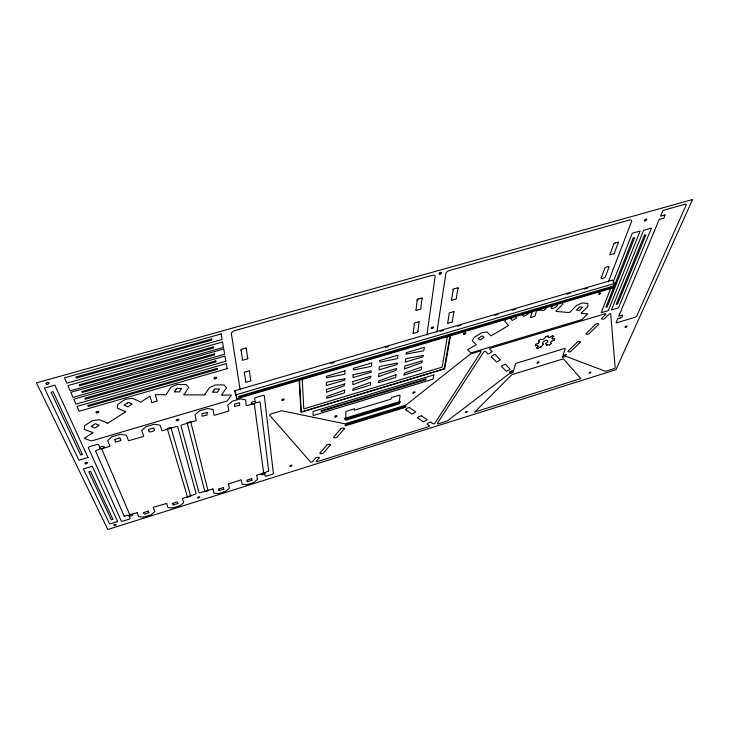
<?xml version="1.0" encoding="UTF-8"?>
<svg xmlns="http://www.w3.org/2000/svg" width="729" height="729" viewBox="0 0 729 729"><rect width="100%" height="100%" fill="white"/><g stroke="black" fill="none" stroke-linecap="round" stroke-linejoin="round"><path stroke-width="1.09" d="M177.976 503.502L173.174 504.969M548.226 337.363L548.254 336.014M354.485 409.953L354.522 408.814L347.323 411.01A1.531 0.702 -22.1 0 0 345.865 412.195L345.701 420.269L399.109 403.884L400.002 395.674A1.513 0.683 -23.6 0 0 398.672 395.346L391.61 397.505L390.853 399.2L354.558 410.09M315.384 458.231C315.958 457.092 320.45 456.892 319.138 458.085M430.83 422.082L429.381 422.319A1.112 0.465 -24 0 1 428.98 422.629L428.105 423.139A1.112 0.465 -24 0 1 427.586 423.367L427.103 424.26A1.103 0.465 -23.9 0 1 427.413 424.314M409.734 407.648C409.151 406.91 404.823 409.124 405.88 409.917M326.519 445.255C327.184 443.988 331.686 444.07 330.346 445.109M218.736 489.031L223.457 487.555M421.499 415.721L417.845 417.179L417.717 417.936M505.498 364.236L501.752 365.758L501.516 366.596M340.479 428.998C341.026 427.814 345.655 427.613 344.288 428.925M223.794 489.132L219.092 490.571M228.323 484.065L241.235 479.81L242.092 484.211L246.63 484.749L253.61 482.562L257.51 479.372L256.736 475.381M413.297 332.597L414.354 323.813A1.002 0.501 -25.1 0 1 414.473 323.002A1.002 0.501 -25.1 0 1 415.785 322.619L417.753 322.045A1.002 0.501 -25.2 0 1 419.066 321.68A1.002 0.501 -25.2 0 1 418.984 322.464L417.881 331.258M417.179 300.22L416.049 309.625A1.03 0.529 -25.4 0 0 415.977 310.445A1.03 0.529 -25.4 0 0 417.307 310.08L419.312 309.506A1.021 0.529 -25.5 0 0 420.66 309.105A1.021 0.529 -25.5 0 0 420.779 308.285L421.982 298.854M247.085 480.156L251.76 478.689M252.006 480.256L247.359 481.714M256.663 475.272L264.837 472.711M426.884 335.076L435.122 276.555A3.581 1.905 -26.5 0 0 432.115 275.334L234.692 330.638A3.754 2.069 -18.8 0 0 231.394 333.727L240.142 389.833M143.394 512.633L148.279 511.102M436.871 332.142L445.856 273.539A3.581 1.886 -27.1 0 1 449.483 270.468L629.4 220.067A3.545 1.677 -32.2 0 1 631.578 221.434L608.378 281.85M148.853 512.633L144.442 514.255L143.467 512.715M268.764 470.998L266.568 471.909A2.087 0.893 -19.7 0 0 264.7 473.44A1.823 0.784 -19.6 0 1 263.005 474.661A1.823 0.784 -19.6 0 1 261.246 474.442A1.823 0.784 -19.6 0 1 262.54 473.176A1.166 0.501 -19.5 0 0 263.579 472.319L254.312 404.039A1.312 0.638 -19.3 0 0 252.972 403.766A2.069 1.011 -19.3 0 1 251.213 403.173A2.069 1.011 -19.3 0 1 252.972 401.67A2.069 1.011 -19.3 0 1 255.132 401.916A2.369 1.157 -19.4 0 0 257.547 402.408L260.107 401.971L268.709 470.87M490.508 335.604L491.528 335.686L508.487 325.498L504.814 321.343L506.546 318.491M447.761 322.537L449.237 313.698A1.002 0.492 -26.2 0 1 449.401 312.887A1.002 0.492 -26.2 0 1 450.686 312.504M453.21 289.96L451.625 299.428A1.021 0.519 -26.6 0 0 451.515 300.248A1.021 0.519 -26.6 0 0 452.818 299.883L454.796 299.327A1.021 0.51 -26.7 0 0 456.117 298.926A1.021 0.51 -26.7 0 0 456.272 298.097L457.94 288.611M124.176 516.096L95.517 450.877L98.096 449.775A2.533 1.203 -14.5 0 0 100.028 447.952A2.205 1.048 -14.6 0 1 101.86 446.494A2.205 1.048 -14.6 0 1 104.247 446.795A2.205 1.048 -14.6 0 1 102.971 448.326A1.394 0.665 -14.7 0 0 101.896 449.337L129.552 514.227A1.23 0.519 -16.2 0 0 130.928 514.337A1.932 0.802 -16.2 0 1 132.751 514.656A1.932 0.802 -16.2 0 1 131.293 515.895A1.932 0.802 -16.2 0 1 129.133 515.868A2.214 0.92 -16.1 0 0 126.655 515.667L124.203 516.205M447.36 336.689L442.138 367.152L303.802 408.86L302.262 379.49M452.272 321.225L453.812 312.377A1.002 0.492 -26.3 0 0 453.921 311.575A1.002 0.492 -26.3 0 0 452.636 311.939L450.704 312.495M449.957 335.923L444.198 368.819L301.296 411.985L299.491 380.31M450.659 334.976L444.708 368.81L300.977 412.222L299.109 379.782M137.271 512.715L138.656 516.67L143.777 517.071L151.067 514.774L154.767 511.612L153.245 507.329L166.722 503.402M495.492 354.677C494.909 353.857 490.617 356.18 491.428 357.073M148.269 511.239L148.807 512.514M213.032 489.031L213.807 493.086L218.5 493.588L225.562 491.373L229.407 488.193L228.387 484.229M219.074 490.48L218.818 489.141M223.457 487.637L223.739 488.986M166.722 503.502L167.861 507.502L172.809 507.94L180.017 505.68L183.772 502.509L182.378 498.627M173.165 504.86L172.737 503.539M247.35 481.614L247.167 480.265M251.751 478.771L251.961 480.138M264.809 472.839L265.037 475.909A1.467 0.629 -19.7 0 0 266.513 476.101L272.072 474.36A1.467 0.62 -19.8 0 0 273.384 473.294L264.317 395.838A1.677 0.82 -19.6 0 0 262.613 395.483L256.198 397.378A1.677 0.829 -19.4 0 0 254.703 398.69L255.287 403.073L246.812 405.698L246.202 405.452L245.646 399.902L240.397 398.836L232.25 401.242L227.803 405.187L228.778 410.983L214.773 415.238L213.962 415.029L213.096 409.534L207.637 408.504L199.382 410.937L194.998 414.883L196.311 420.633L182.432 424.715A1.713 0.829 -17.1 0 0 181.011 426.009L198.917 492.403A1.513 0.647 -17.9 0 0 200.53 492.567L213.05 488.913M535.341 345.756L535.788 344.307M554.295 340.006L554.787 338.557M544.654 309.825L543.479 310.545L536.763 309.843L535.059 316.085L531.122 317.552L530.502 317.243L532.48 311.11L523.777 316.395L521.836 314.545M601.279 277.74L604.669 268.637C604.341 267.324 610.264 265.447 608.925 267.406L605.48 276.519C605.526 277.959 600.277 279.48 601.124 277.877M613.763 244.233L610.146 253.956A1.011 0.465 -31 0 0 609.845 254.804A1.011 0.465 -31 0 0 611.057 254.467L612.889 253.947A1.011 0.465 -31 0 0 614.128 253.583A1.011 0.465 -31 0 0 614.456 252.726M614.474 252.717L618.146 242.985M610.702 288.383L601.17 312.759L608.305 310.627L640.135 231.029L632.234 233.271L613.18 282.023M614.583 283.453L612.852 287.855L236.807 398.781L234.765 390.771L612.551 280.036L614.583 283.453L236.141 394.735L236.807 398.781M570.351 311.875L569.094 312.577L556.646 311.42M595.265 324.505C595.784 323.248 600.131 323.394 598.391 324.687M544.654 338.438L545.584 336.825M166.54 393.97L170.823 387.254L177.183 384.429L186.15 384.529L188.72 387.427L184.355 394.07A0.966 0.492 -17 0 0 183.808 394.79A0.966 0.492 -17 0 0 184.829 394.936M205.068 394.179L209.515 387.637L215.72 384.885L224.231 384.985L226.519 387.801L222.008 394.271A0.939 0.474 -18.3 0 0 221.443 394.981A0.939 0.474 -18.3 0 0 222.409 395.118M550.605 342.448L551.662 341.172M541.064 346.995L543.515 344.052M514.009 316.769L510.838 318.773L512.195 320.487L516.615 318.054L515.357 316.322L514.328 316.504M538.494 343.113L539.533 341.883L538.567 340.99M326.556 445.337L320.159 452.782C318.418 454.131 323.403 453.848 323.749 452.718L330.128 445.228M340.507 429.08L333.882 436.808C332.069 438.165 337.099 438.02 337.481 436.753L344.106 429.017M318.965 458.167L316.432 461.12A1.13 0.483 -21 0 0 317.388 461.585L428.37 426.738A1.103 0.456 -24 0 0 429.381 425.681L427.44 424.333M315.42 458.304L312.595 461.585A1.139 0.483 -20.9 0 1 311.556 462.168A1.139 0.483 -20.9 0 1 310.636 462.095L269.73 415.339A1.622 0.765 -19.9 0 1 271.088 413.89L280.592 411.038A2.542 1.203 -20.2 0 1 282.351 410.883L344.307 423.713A2.369 1.057 -22 0 0 345.883 423.567L405.014 405.379A2.333 1.03 -23.7 0 0 406.591 404.568L469.594 354.613A2.433 1.112 -26 0 1 471.262 353.747L479.964 351.132A1.54 0.702 -26.2 0 1 481.058 351.797L434.985 423.084A1.103 0.465 -24.1 0 1 434.065 423.722A1.103 0.465 -24.1 0 1 433.117 423.777L430.93 422.301M553.575 305.077C544.536 312.887 564.51 304.567 554.414 304.622M544.681 309.661L547.771 306.435M570.388 311.72L576.593 305.415L582.116 302.972L587.793 303.483L587.957 306.399L581.195 313.005L581.605 313.488M595.256 324.605L586.526 333.144C584.248 334.474 589.032 334.811 589.415 333.326L598.154 324.815M579.774 342.721L571.345 350.941C571.108 352.307 566.169 352.116 568.456 350.804L576.885 342.566C577.24 341.181 581.806 341.372 579.947 342.639M536.416 347.87L538.057 346.357M552.026 338.01L553.785 336.388M538.613 340.88L540.645 339.331M549.42 344.926L551.443 343.395M549.994 337.263L552.29 335.805M537.938 348.426L540.016 347.104M546.604 345.336L547.506 344.826M621.728 315.302C623.969 314.272 621.846 318.163 620.716 317.917M542.759 339.459L544.508 338.557M535.915 344.197L538.339 343.231M551.826 341.054L554.168 340.115M620.525 317.89L617.654 318.764L616.205 322.227A1.494 0.62 -29.3 0 0 617.153 322.655L635.141 317.197A1.494 0.611 -29.7 0 0 636.781 315.985L686.226 204.876A1.786 0.811 -33.3 0 0 685.251 204.175L664.502 209.988A1.777 0.82 -32.9 0 0 662.543 211.519L660.592 216.167L663.855 215.265M545.729 336.725L548.144 335.996M621.573 315.42L618.693 316.277L659.226 219.438L662.488 218.509M330.784 363.452L334.055 362.486M385.368 347.441L388.639 346.475M440.116 331.385L443.396 330.419M457.593 326.255L460.892 325.271M494.736 315.347L498.007 314.381M512.205 310.217L515.476 309.278M566.788 294.206L570.069 293.249M584.257 289.085L587.556 288.137M244.734 348.462L242.538 349.082A1.103 0.592 -19 0 0 241.162 349.437A1.103 0.592 -19 0 0 241.026 350.275M615.367 242.976L617.217 242.447A1.048 0.483 -31.4 0 1 618.392 242.083A1.048 0.483 -31.4 0 1 618.292 242.839M418.674 298.954L420.697 298.38M556.373 311.511L555.999 311.001L562.752 304.23L562.551 302.234M535.423 345.801L537.619 345.364M552.473 338.949L554.705 338.511M548.317 337.409L549.803 337.327M185.066 394.845L203.355 394.936A0.948 0.483 -17.7 0 0 204.43 394.99A0.948 0.483 -17.7 0 0 205.122 394.298M222.637 395.036L231.394 395.082L227.229 400.941L91.353 440.999L84.236 438.32L91.982 433.354A0.993 0.483 -14.1 0 0 93.002 432.698A0.993 0.483 -14.1 0 0 92.1 432.352L84.309 429.326L84.71 425.618L92.209 420.779L99.281 419.694L106.953 422.82M540.189 347.05L540.918 347.068M581.797 313.415L587.674 313.88L581.997 319.539L470.98 352.863L467.626 349.811L476.31 344.617L472.246 340.826L474.397 337.144L481.814 332.706L487.045 331.977L490.562 335.477M547.679 344.781L549.256 344.981M540.809 339.267L542.576 339.504M536.398 347.97L537.774 348.462M128.714 515.412L130.136 518.201A1.549 0.647 -16.2 0 1 128.915 519.258L123.001 521.117A1.558 0.647 -16 0 1 121.251 520.989L88.391 447.934A1.804 0.857 -14.3 0 1 89.758 446.631L96.647 444.59A1.795 0.857 -14.5 0 1 98.707 444.872L100.502 449.064L109.578 446.467L110.006 445.948L107.582 440.744L111.756 436.808L120.321 434.274L126.354 435.186L128.514 440.772L143.094 436.534L143.686 435.896L141.608 430.675L145.864 426.738L154.311 424.242L160.116 425.198L161.92 430.848L175.899 426.656A1.722 0.829 -16.8 0 1 177.767 426.975L196.065 493.287A1.522 0.647 -17.8 0 1 194.789 494.362L182.305 498.527M552.445 335.768L553.803 336.288M177.922 503.365L177.056 501.789L172.673 503.457M406.044 409.898L411.876 414.063L415.749 411.994L409.689 407.748M417.881 417.908L423.44 421.881L427.23 419.868L421.453 415.822M550.577 342.557L551.489 343.295M137.262 512.615L128.632 515.321M491.592 357.055L496.467 361.976L500.486 359.935L495.428 354.795M501.67 366.587L506.318 371.271L510.236 369.275L505.425 364.382M551.981 338.119L552.354 338.921M545.602 343.414L546.486 345.346M537.729 345.391L538.111 346.239M234.765 390.771L236.141 394.735M241.162 350.348L242.484 359.415A1.075 0.565 -19.1 0 0 242.629 360.199A1.075 0.565 -19.1 0 0 244.069 359.798L246.229 359.187A1.066 0.565 -19.2 0 0 247.678 358.75A1.066 0.565 -19.2 0 0 247.587 357.957M245.709 381.504L244.479 373.057A1.048 0.538 -19.1 0 1 244.388 372.282A1.048 0.538 -19.1 0 1 245.801 371.872L247.924 371.243A1.048 0.538 -19.2 0 1 249.336 370.851A1.048 0.538 -19.2 0 1 249.464 371.608L250.639 380.055M246.347 348.872L247.596 357.948M244.716 348.453A1.103 0.592 -19.2 0 1 246.101 348.034A1.103 0.592 -19.2 0 1 246.448 348.726M250.767 380.128A1.048 0.538 -19.2 0 1 250.63 380.884A1.048 0.538 -19.2 0 1 249.309 381.249L247.24 381.841A1.048 0.538 -19.1 0 1 245.937 382.251A1.048 0.538 -19.1 0 1 245.609 381.632M417.088 300.138A1.057 0.547 -25.6 0 1 417.407 299.282A1.057 0.547 -25.6 0 1 418.692 298.945M420.688 298.371A1.057 0.547 -25.7 0 1 421.982 297.979A1.057 0.547 -25.7 0 1 422.1 298.708M413.179 332.725A1.011 0.501 -24.9 0 0 413.307 333.381A1.011 0.501 -24.9 0 0 414.537 332.998L416.459 332.433A1.002 0.501 -25 0 0 417.662 332.114A1.002 0.501 -25 0 0 417.972 331.331M613.709 244.142A1.048 0.483 -31.3 0 1 614.219 243.267A1.048 0.483 -31.3 0 1 615.385 242.967M458.067 288.465A1.057 0.538 -27 0 0 457.976 287.736A1.057 0.538 -27 0 0 456.709 288.119L454.732 288.693A1.057 0.538 -26.9 0 0 453.484 289.012A1.057 0.538 -26.9 0 0 453.128 289.878M452.354 321.298A1.002 0.492 -26.1 0 1 452.016 322.081A1.002 0.492 -26.1 0 1 450.823 322.409L448.927 322.956A1.002 0.492 -26 0 1 447.734 323.339A1.002 0.492 -26 0 1 447.642 322.674M662.625 218.536A1.066 0.483 -32.7 0 0 663.837 218.062A1.066 0.483 -32.7 0 0 664.165 217.206L664.73 215.848A1.066 0.492 -32.8 0 0 665.149 214.973A1.066 0.492 -32.8 0 0 664.055 215.146M543.205 343.942A2.98 1.294 -27.7 0 1 543.397 341.71A2.98 1.294 -27.7 0 1 547.415 340.498A2.98 1.294 -27.7 0 1 546.057 343.077M166.604 394.088A0.984 0.501 -16.3 0 1 165.92 394.799A0.984 0.501 -16.3 0 1 164.781 394.744L155.213 394.699L156.881 400.367A1.084 0.547 -16 0 1 157.072 401.114A1.084 0.547 -16 0 1 155.623 401.542L153.427 402.189A1.084 0.547 -15.9 0 1 151.951 402.599A1.084 0.547 -15.9 0 1 151.714 401.87L149.937 396.23L141.9 401.369A0.993 0.501 -15.5 0 1 140.843 402.053A0.993 0.501 -15.5 0 1 139.977 401.661L132.541 398.289L125.497 399.319L117.843 404.258L117.269 408.122L124.814 411.375A0.993 0.501 -15 0 1 125.698 411.757A0.993 0.501 -15 0 1 124.65 412.423L108.885 422.528A0.993 0.492 -14.6 0 1 107.974 423.166A0.993 0.492 -14.6 0 1 106.972 422.957M580.293 309.597L579.209 310.436L576.466 310.089L579.455 307.018L582.58 307.128L580.293 309.597M149.081 431.714C150.812 432.288 156.462 431.076 153.846 428.579A0.948 0.456 -16.1 0 0 153.646 427.959A0.948 0.456 -16.1 0 0 152.37 428.342L149.892 429.071A0.948 0.456 -16 0 0 148.607 429.454A0.948 0.456 -16 0 0 148.816 430.074L149.09 431.668M207.036 412.541L207.218 414.929L202.106 416.213L201.842 413.662L207.036 412.514M370.569 382.333L370.405 385.094L352.636 390.434L353.246 388.621L370.569 382.333M344.617 390.143L344.571 392.867L326.592 398.271L327.139 396.458L344.617 390.143M344.717 383.983L344.115 385.841L326.51 392.22L326.474 389.432L344.717 383.983M344.808 378.77L344.781 380.082L326.428 385.55L326.392 382.679L327.075 382.105L344.808 378.77M344.935 370.824L344.881 373.795L344.234 374.332L326.328 377.74L326.3 376.328L344.935 370.824M344.799 418.382L344.781 419.476L400.157 402.499L400.276 401.387L344.799 418.382M378.588 376.611L395.893 370.35L396.612 368.482L378.788 373.804L378.588 376.611M465.649 412.177C468.2 413.024 467.571 409.662 465.649 412.177M397.141 363.17L397.004 364.527L379.071 369.867L379.28 366.96L379.937 366.395L397.141 363.17M604.842 318.309L603.639 319.211L601.152 318.865L605.599 314.5A1.203 0.51 -29.3 0 0 605.088 313.78L490.927 348.079A1.212 0.547 -26.5 0 0 489.742 349.346L492.239 351.524L488.913 353.793L487.911 353.948L485.623 351.469A1.212 0.547 -26.3 0 0 484.612 351.478A1.212 0.547 -26.3 0 0 483.582 352.207L437.4 423.294A1.394 0.583 -24.2 0 0 438.475 423.768L446.394 421.28A2.196 0.911 -24.4 0 0 447.898 420.515L508.997 373.895L512.952 372.61L513.28 371.489L510.327 372.391A1.093 0.465 -26.5 0 1 509.498 372.136A1.093 0.465 -26.5 0 1 510.646 371.261L513.599 370.35L515.348 364.245A1.476 0.638 -26.8 0 1 516.897 363.069L564.182 348.617A1.467 0.62 -27.9 0 1 565.203 349L562.998 355.178L566.315 354.668L562.588 356.326L562.177 357.474L565.996 356.363L605.079 371.161A2.16 0.838 -28.1 0 0 606.273 371.07L613.608 368.774A1.367 0.529 -28.2 0 0 615.148 367.507L610.72 313.944A1.194 0.51 -29.4 0 0 610.036 313.743A1.194 0.51 -29.4 0 0 608.888 314.381L604.842 318.309M352.9 381.54L352.818 384.365L353.355 384.557L370.332 377.987L370.933 376.155L352.9 381.54M353.1 374.779L353.018 377.631L371.161 372.227L371.243 370.87L353.109 374.761M353.301 368.345L353.765 369.94L370.751 366.477L371.535 365.867L371.717 362.896L353.301 368.345M406.19 354.021L423.194 350.922L423.904 350.339L424.324 347.332L406.345 352.654L406.19 354.021M478.233 338.429L480.092 339.969L484.138 337.317L482.297 335.859L478.251 338.356M234.574 406.39L239.659 405.306L239.577 402.782L234.501 404.003L234.574 406.372M396.002 374.697L395.729 377.485L378.16 382.761L378.834 380.939L396.002 374.697M474.852 411.958L580.822 378.57L563.408 358.832L511.886 374.67L474.852 411.958M404.531 368.847L421.681 362.641L422.465 360.755L404.85 366.022L404.531 368.847M423.203 355.406L423.02 356.782L405.288 362.058L405.625 359.124L406.29 358.568L423.203 355.406M379.736 360.527L380.128 362.131L396.849 358.732L397.642 358.13L397.943 355.141L379.736 360.527M421.599 367.015L421.207 369.822L403.839 375.043L404.577 373.202L421.599 367.015M589.205 372.92C591.556 373.676 591.192 370.423 589.214 372.883M425.891 378.962L425.763 379.763L321.124 411.493L321.106 410.709L425.891 378.962M433.791 374.943L433.117 379.144L313.178 415.557L313.033 411.493L433.791 374.943M612.916 286.187L612.469 287.326L238.802 397.487L238.665 396.421L612.916 286.187M633.173 238.082L605.899 307.237L607.266 306.827L634.677 237.663L633.173 238.082M643.598 230.346L611.44 309.916L618.538 307.793L651.453 228.122L643.598 230.346M644.445 235.175L616.215 304.394L617.581 303.984L645.94 234.747L644.445 235.175M692.55 199.527L615.987 369.694L107.81 529.473L36.45 382.88L692.55 199.527M176.09 389.295L174.978 391.026A0.975 0.501 -16.6 0 0 174.468 391.81A0.975 0.501 -16.6 0 0 175.707 391.819L178.095 391.837A0.975 0.501 -16.8 0 0 179.334 391.847A0.975 0.501 -16.8 0 0 179.844 391.063L180.965 389.341A0.975 0.501 -16.8 0 0 181.475 388.557A0.975 0.501 -16.8 0 0 180.236 388.539L177.849 388.521A0.984 0.501 -16.7 0 0 176.6 388.511A0.984 0.501 -16.7 0 0 176.09 389.295M214.308 389.714L213.16 391.4A0.948 0.483 -18 0 0 212.631 392.166A0.948 0.483 -18 0 0 213.807 392.175L216.076 392.193A0.948 0.474 -18.1 0 0 217.251 392.202A0.948 0.474 -18.1 0 0 217.78 391.437L218.946 389.76A0.948 0.483 -18.2 0 0 219.475 388.985A0.948 0.483 -18.2 0 0 218.299 388.976L216.021 388.958A0.948 0.483 -18 0 0 214.836 388.949A0.948 0.483 -18 0 0 214.308 389.714M127.238 403.146L125.197 404.458A1.002 0.51 -15 0 0 124.14 405.142A1.002 0.51 -15 0 0 125.023 405.534L126.964 406.381A0.993 0.501 -15.1 0 0 127.848 406.773A0.993 0.501 -15.1 0 0 128.905 406.089L130.938 404.786A0.993 0.501 -15.2 0 0 131.995 404.112A0.993 0.501 -15.2 0 0 131.12 403.72L129.188 402.864A1.002 0.51 -15 0 0 128.295 402.463A1.002 0.51 -15 0 0 127.238 403.146M94.241 424.46L92.246 425.745A1.002 0.492 -14.1 0 0 91.207 426.41A1.002 0.492 -14.1 0 0 92.127 426.775L94.123 427.568A0.993 0.492 -14.2 0 0 95.034 427.923A0.993 0.492 -14.2 0 0 96.064 427.267L98.06 425.982A0.993 0.492 -14.3 0 0 99.098 425.317A0.993 0.492 -14.3 0 0 98.187 424.961L96.192 424.16A1.002 0.492 -14.1 0 0 95.28 423.795A1.002 0.492 -14.1 0 0 94.241 424.46M112.886 519.276L111.355 519.75L88.856 471.827L90.551 471.317L112.886 519.276M190.67 496.157L187.517 497.151L167.269 428.57L170.878 427.495L190.67 496.157M208.02 490.735L204.885 491.711L187.107 422.683L190.679 421.617L208.02 490.735M117.615 521.49L109.642 523.996L83.37 468.947L92.319 466.259L117.615 521.49M404.959 406.445L346.129 424.551A1.121 0.501 -22 0 0 345.063 425.417A1.121 0.501 -22 0 0 346.111 425.618L404.832 407.529A1.103 0.492 -23.6 0 0 405.925 406.673A1.103 0.492 -23.6 0 0 404.959 406.445M88.009 457.493L78.887 460.209L44.433 388.092L54.848 385.167L88.009 457.493M118.535 438.348L116.029 439.095A0.957 0.465 -15 0 0 114.726 439.478A0.957 0.465 -15 0 0 114.963 440.088L115.492 441.419A0.957 0.456 -15 0 0 115.729 442.029A0.957 0.456 -15 0 0 117.032 441.646L119.529 440.899A0.957 0.456 -15.1 0 0 120.823 440.516A0.957 0.456 -15.1 0 0 120.586 439.915L120.075 438.576A0.957 0.465 -15.1 0 0 119.838 437.965A0.957 0.465 -15.1 0 0 118.535 438.348M82.377 454.422L80.627 454.942L51.13 392.184L53.099 391.628L82.377 454.422M217.206 368.364L87.79 405.534L88.182 406.454L217.388 369.321L217.206 368.364M227.102 368.655L79.096 411.256L76.982 406.418L226.236 363.625L227.102 368.655M215.811 360.882L84.764 398.298L85.165 399.246L215.994 361.866L215.811 360.882M225.826 361.229L75.971 404.112L73.802 399.155L224.942 356.08L225.826 361.229M223.73 348.972L70.813 392.32L73.028 397.387L224.632 354.239L223.73 348.972M214.49 353.838L81.912 391.482L82.322 392.457L214.681 354.85L214.49 353.838M222.536 342.029L67.879 385.623L70.148 390.808L223.457 347.414L222.536 342.029M213.205 346.958L79.124 384.821L79.543 385.814L213.397 347.988L213.205 346.958M221.151 333.964L64.48 377.832L66.804 383.153L222.099 339.468L221.151 333.964M211.702 338.958L75.88 377.066L76.308 378.087L211.902 340.006L211.702 338.958M439.997 274.113A1.412 0.747 -26.8 0 0 441.601 272.582A1.412 0.747 -26.8 0 0 439.414 272.956A1.412 0.747 -26.8 0 0 439.997 274.113M431.96 328.551A1.303 0.638 -25.5 0 0 433.527 327.221A1.303 0.638 -25.5 0 0 431.55 327.512A1.303 0.638 -25.5 0 0 431.96 328.551M537.61 363.106A1.148 0.483 -27.2 0 0 538.995 361.958A1.148 0.483 -27.2 0 0 537.3 362.322A1.148 0.483 -27.2 0 0 537.61 363.106M645.256 220.805A1.394 0.647 -32.4 0 0 646.723 219.21A1.394 0.647 -32.4 0 0 644.664 219.848A1.394 0.647 -32.4 0 0 645.256 220.805M464.173 334.292A1.267 0.601 -26.2 0 0 465.731 333.007A1.267 0.601 -26.2 0 0 463.835 333.299A1.267 0.601 -26.2 0 0 464.173 334.292M599.32 294.361A1.248 0.556 -29.8 0 0 600.796 293.031A1.248 0.556 -29.8 0 0 598.965 293.468A1.248 0.556 -29.8 0 0 599.32 294.361M177.056 420.706A1.367 0.665 -16.9 0 0 178.869 419.567A1.367 0.665 -16.9 0 0 176.755 419.594A1.367 0.665 -16.9 0 0 177.056 420.706M198.224 497.943A1.185 0.501 -17.9 0 0 199.81 496.996A1.185 0.501 -17.9 0 0 197.996 497.114A1.185 0.501 -17.9 0 0 198.224 497.943M214.818 378.798A1.412 0.729 -18 0 0 216.723 377.586A1.412 0.729 -18 0 0 214.581 377.549A1.412 0.729 -18 0 0 214.818 378.798M96.839 412.896A1.485 0.747 -14.1 0 0 98.843 411.73A1.485 0.747 -14.1 0 0 96.529 411.639A1.485 0.747 -14.1 0 0 96.839 412.896M335.477 416.988A1.203 0.547 -21.7 0 0 337.026 415.885A1.203 0.547 -21.7 0 0 335.194 416.068A1.203 0.547 -21.7 0 0 335.477 416.988M413.507 393.168A1.185 0.529 -24 0 0 415.011 392.047A1.185 0.529 -24 0 0 413.234 392.284A1.185 0.529 -24 0 0 413.507 393.168M625.673 327.312A1.157 0.474 -29.3 0 0 627.068 326.118A1.157 0.474 -29.3 0 0 625.391 326.537A1.157 0.474 -29.3 0 0 625.673 327.312M290.452 466.36A1.148 0.492 -20.3 0 0 291.974 465.384A1.148 0.492 -20.3 0 0 290.251 465.53A1.148 0.492 -20.3 0 0 290.452 466.36M282.442 400.44A1.294 0.629 -20.3 0 0 284.155 399.292A1.294 0.629 -20.3 0 0 282.196 399.383A1.294 0.629 -20.3 0 0 282.442 400.44M46.884 384.219A1.613 0.847 -11.9 0 0 49.125 383.026A1.613 0.847 -11.9 0 0 46.638 382.771A1.613 0.847 -11.9 0 0 46.884 384.219M114.535 525.472A1.221 0.501 -15.9 0 0 116.184 524.552A1.221 0.501 -15.9 0 0 114.307 524.625A1.221 0.501 -15.9 0 0 114.535 525.472M85.566 463.808A1.394 0.647 -14.3 0 0 87.526 462.787A1.394 0.647 -14.3 0 0 85.421 462.687A1.394 0.647 -14.3 0 0 85.566 463.808"/></g></svg>
